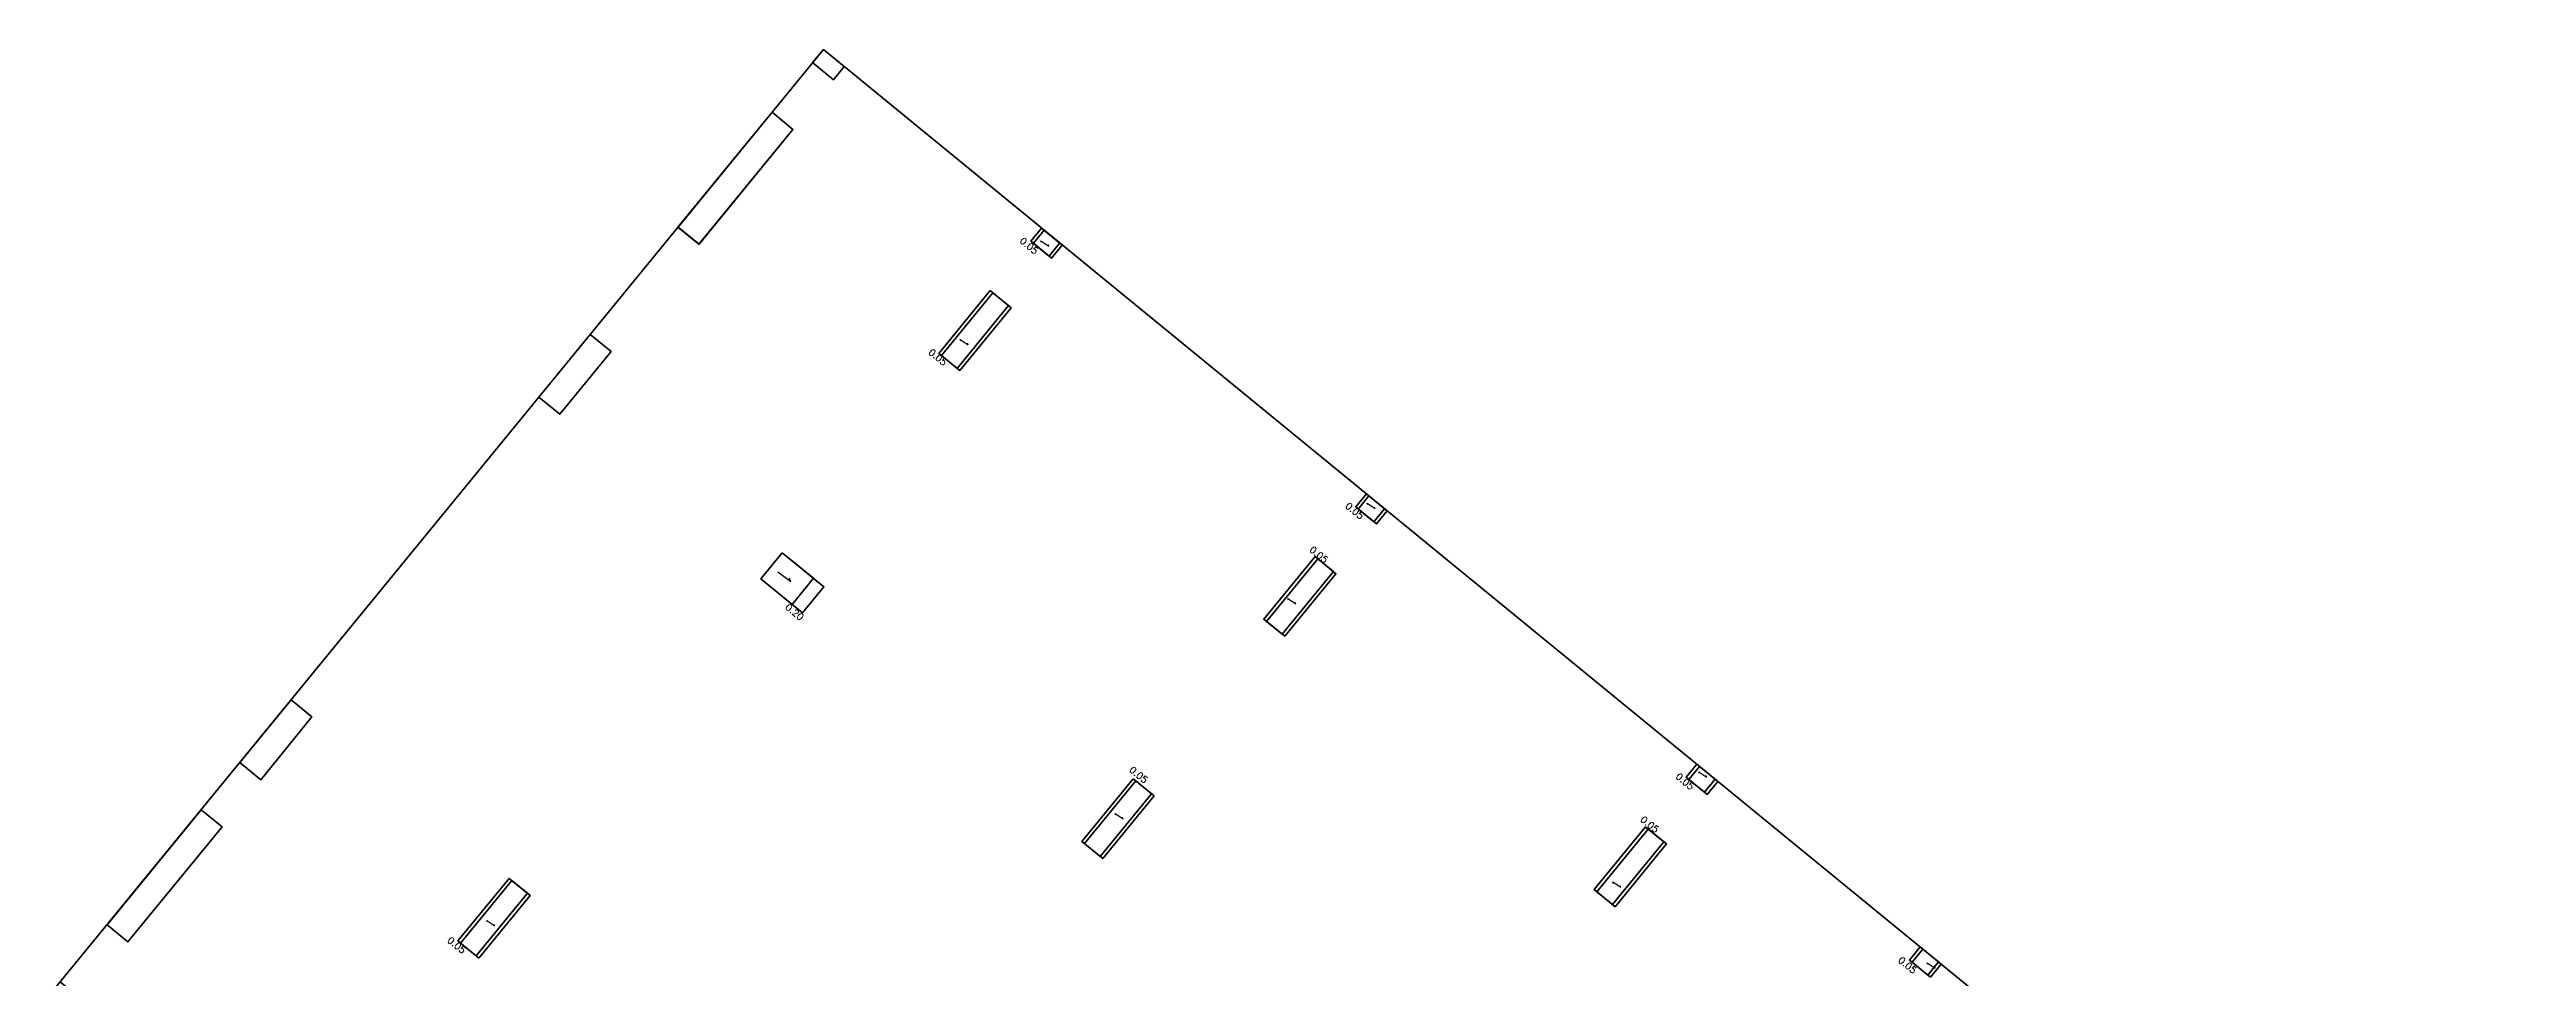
# Model space of a CAD drawing. Header units: metres. Extents: x 7512579.7 to 7512619.5, y 4691706.3 to 4691746.3.
# Drawn here: x 7512579.66 to 7512616.36, y 4691732.49 to 4691746.25 of the extents above; entities that cross this region are included whole.
import ezdxf

# ---------------------------------------------------------------- set-up
doc = ezdxf.new("R2010")
doc.units = ezdxf.units.M
doc.layers.add('2D Drafting - General_Pen_No__8', color=7, linetype='Continuous', lineweight=35, true_color=0xa80f02)
doc.layers.add('A - Shtyllat polyline_Pen_No__8', color=7, linetype='Continuous', lineweight=35, true_color=0xa80f02)
doc.layers.add('A - Pllaka themelit polyline_Pen_No__38', color=30, linetype='Continuous', lineweight=35)
doc.styles.get("Standard").update_dxf_attribs({"font": 'simplex.shx'})
doc.dimstyles.get("Standard").update_dxf_attribs({"dimtxt": 1, "dimasz": 0.18, "dimexe": 0.18, "dimexo": 0.0625, "dimgap": 0.09, "dimtad": 0, "dimzin": 0, "dimdsep": 46, "dimtxsty": 'Standard', "dimcen": 0.09, "dimse1": 1, "dimse2": 1, "dimsd1": 1, "dimsd2": 1, "dimadec": 0, "dimazin": 0, "dimtfac": 1, "dimtofl": 0, "dimtmove": 0, "dimatfit": 3, "dimfxl": 1, "dimtolj": 1, "dimtzin": 0, "dimarcsym": 0})

# ---------------------------------------------------------------- blocks, each defined once
blk = doc.blocks.new('betimi')
at = {"layer": 'A - Shtyllat polyline_Pen_No__8', "color": 14, "linetype": 'Continuous', "lineweight": 35, "true_color": 0xa80f02}
for points in [[(7512591.126, 4691746.25), (7512591.435, 4691745.997), (7512591.277, 4691745.804), (7512590.967, 4691746.057)], [(7512588.972, 4691743.619), (7512589.282, 4691743.366), (7512590.675, 4691745.068), (7512590.366, 4691745.322)], [(7512594.357, 4691743.606), (7512594.666, 4691743.353), (7512594.508, 4691743.16), (7512594.198, 4691743.413)], [(7512593.597, 4691742.678), (7512593.906, 4691742.424), (7512593.146, 4691741.496), (7512592.837, 4691741.749)], [(7512587.221, 4691740.847), (7512586.911, 4691741.1), (7512587.671, 4691742.029), (7512587.981, 4691741.776)], [(7512599.17, 4691739.667), (7512599.48, 4691739.414), (7512599.322, 4691739.221), (7512599.012, 4691739.474)], [(7512590.517, 4691738.796), (7512591.134, 4691738.291), (7512590.817, 4691737.904), (7512590.2, 4691738.409)], [(7512598.41, 4691738.739), (7512598.72, 4691738.485), (7512597.96, 4691737.557), (7512597.651, 4691737.81)], [(7512582.791, 4691735.433), (7512582.481, 4691735.687), (7512583.241, 4691736.615), (7512583.551, 4691736.362)], [(7512604.065, 4691735.662), (7512604.375, 4691735.408), (7512604.217, 4691735.215), (7512603.907, 4691735.468)], [(7512595.716, 4691735.446), (7512596.025, 4691735.192), (7512595.265, 4691734.264), (7512594.956, 4691734.517)], [(7512580.515, 4691733.284), (7512580.824, 4691733.03), (7512582.218, 4691734.733), (7512581.908, 4691734.986)], [(7512603.305, 4691734.733), (7512603.615, 4691734.48), (7512602.855, 4691733.551), (7512602.545, 4691733.804)], [(7512586.022, 4691732.789), (7512585.712, 4691733.043), (7512586.472, 4691733.971), (7512586.782, 4691733.718)], [(7512607.374, 4691732.954), (7512607.683, 4691732.701), (7512607.525, 4691732.508), (7512607.216, 4691732.761)], [(7512579.821, 4691732.436), (7512580.131, 4691732.183), (7512579.973, 4691731.989), (7512579.663, 4691732.243)], [(7512606.614, 4691732.026), (7512606.923, 4691731.772), (7512606.163, 4691730.844), (7512605.854, 4691731.097)], [(7512583.746, 4691730.64), (7512584.055, 4691730.386), (7512584.815, 4691731.315), (7512584.506, 4691731.568)], [(7512600.257, 4691730.179), (7512599.638, 4691730.685), (7512599.955, 4691731.072), (7512600.574, 4691730.566)], [(7512591.265, 4691730.049), (7512591.576, 4691729.795), (7512590.816, 4691728.866), (7512590.505, 4691729.12)], [(7512583.052, 4691729.792), (7512583.362, 4691729.539), (7512583.204, 4691729.345), (7512582.894, 4691729.599)], [(7512594.618, 4691728.972), (7512590.635, 4691724.104), (7512593.343, 4691721.888), (7512595.272, 4691724.244), (7512598.096, 4691721.933), (7512600.155, 4691724.448), (7512599.961, 4691724.606), (7512598.061, 4691722.285), (7512595.43, 4691724.438), (7512597.327, 4691726.756), (7512597.133, 4691726.914), (7512593.308, 4691722.24), (7512590.986, 4691724.14), (7512594.811, 4691728.814)], [(7512612.022, 4691729.151), (7512612.331, 4691728.897), (7512612.173, 4691728.704), (7512611.864, 4691728.957)], [(7512603.43, 4691727.582), (7512602.734, 4691728.152), (7512603.052, 4691728.541), (7512603.748, 4691727.971)], [(7512611.262, 4691728.222), (7512611.571, 4691727.969), (7512610.812, 4691727.04), (7512610.502, 4691727.293)], [(7512588.85, 4691726.463), (7512588.54, 4691726.716), (7512589.3, 4691727.645), (7512589.61, 4691727.392)], [(7512615.272, 4691726.491), (7512615.582, 4691726.238), (7512615.424, 4691726.044), (7512615.114, 4691726.297)], [(7512587.847, 4691725.869), (7512588.156, 4691725.616), (7512587.998, 4691725.422), (7512587.688, 4691725.675)], [(7512613.429, 4691723.606), (7512613.119, 4691723.86), (7512614.512, 4691725.562), (7512614.822, 4691725.309)], [(7512608.078, 4691723.779), (7512607.382, 4691724.349), (7512607.698, 4691724.736), (7512608.395, 4691724.166)], [(7512590.881, 4691721.475), (7512590.571, 4691721.728), (7512591.331, 4691722.657), (7512591.641, 4691722.404)], [(7512611.818, 4691722.269), (7512612.127, 4691722.016), (7512611.367, 4691721.087), (7512611.058, 4691721.341)], [(7512588.873, 4691719.022), (7512588.564, 4691719.275), (7512589.577, 4691720.513), (7512589.887, 4691720.26)], [(7512603.329, 4691720.502), (7512604.567, 4691719.489), (7512604.821, 4691719.798), (7512603.582, 4691720.811)], [(7512594.427, 4691720.124), (7512594.737, 4691719.871), (7512593.977, 4691718.942), (7512593.667, 4691719.195)], [(7512588.253, 4691718.263), (7512587.943, 4691718.517), (7512588.102, 4691718.71), (7512588.411, 4691718.457)], [(7512591.969, 4691716.489), (7512591.66, 4691716.742), (7512592.419, 4691717.671), (7512592.729, 4691717.417)], [(7512607.959, 4691717.553), (7512608.268, 4691717.3), (7512607.508, 4691716.371), (7512607.199, 4691716.625)], [(7512591.039, 4691715.983), (7512591.348, 4691715.73), (7512591.507, 4691715.924), (7512591.197, 4691716.177)], [(7512599.535, 4691715.944), (7512599.844, 4691715.691), (7512599.084, 4691714.762), (7512598.775, 4691715.015)], [(7512608.75, 4691715.678), (7512609.06, 4691715.425), (7512607.666, 4691713.722), (7512607.357, 4691713.976)], [(7512597.077, 4691712.309), (7512596.767, 4691712.562), (7512597.527, 4691713.491), (7512597.837, 4691713.237)], [(7512596.615, 4691711.744), (7512596.305, 4691711.997), (7512596.147, 4691711.804), (7512596.456, 4691711.55)], [(7512605.184, 4691711.321), (7512605.494, 4691711.068), (7512604.734, 4691710.139), (7512604.424, 4691710.392)], [(7512603.81, 4691709.642), (7512604.12, 4691709.388), (7512602.726, 4691707.686), (7512602.417, 4691707.939)], [(7512602.264, 4691707.121), (7512601.954, 4691707.374), (7512601.796, 4691707.181), (7512602.106, 4691706.927)]]:
    blk.add_lwpolyline(points, close=True, dxfattribs=at)
blk.add_lwpolyline([(7512597.2, 4691726.601), (7512599.831, 4691724.448)], dxfattribs=at)
blk = doc.blocks.new('*D95')
at = {"layer": 'Defpoints', "color": 0, "transparency": 16777216}
for p in [(7512585.712, 4691733.042), (7512585.714, 4691732.965), (7512585.751, 4691733.011)]:
    blk.add_point(p, dxfattribs=at)
at = {"color": 0, "transparency": 16777216, "insert": (7512585.694, 4691732.981), "char_height": 0.1, "attachment_point": 5, "rotation": 320.7109}
blk.add_mtext('\\A1;0.05', dxfattribs=at)
blk = doc.blocks.new('*D96')
at = {"layer": 'Defpoints', "color": 0, "transparency": 16777216}
for p in [(7512590.665, 4691738.029), (7512590.777, 4691737.854), (7512590.817, 4691737.904)]:
    blk.add_point(p, dxfattribs=at)
at = {"color": 0, "transparency": 16777216, "insert": (7512590.7, 4691737.917), "char_height": 0.1, "attachment_point": 5, "rotation": 320.7046}
blk.add_mtext('\\A1;0.20', dxfattribs=at)
blk = doc.blocks.new('*D97')
at = {"layer": 'Defpoints', "color": 0, "transparency": 16777216}
for p in [(7512592.837, 4691741.749), (7512592.841, 4691741.675), (7512592.876, 4691741.717)]:
    blk.add_point(p, dxfattribs=at)
at = {"color": 0, "transparency": 16777216, "insert": (7512592.822, 4691741.691), "char_height": 0.1, "attachment_point": 5, "rotation": 320.7059}
blk.add_mtext('\\A1;0.05', dxfattribs=at)
blk = doc.blocks.new('*D98')
at = {"layer": 'Defpoints', "color": 0, "transparency": 16777216}
for p in [(7512594.193, 4691743.327), (7512594.199, 4691743.413), (7512594.237, 4691743.381)]:
    blk.add_point(p, dxfattribs=at)
at = {"color": 0, "transparency": 16777216, "insert": (7512594.174, 4691743.343), "char_height": 0.1, "attachment_point": 5, "rotation": 320.7059}
blk.add_mtext('\\A1;0.05', dxfattribs=at)
blk = doc.blocks.new('*D99')
at = {"layer": 'Defpoints', "color": 0, "transparency": 16777216}
for p in [(7512599.012, 4691739.474), (7512599.016, 4691739.4), (7512599.051, 4691739.442)]:
    blk.add_point(p, dxfattribs=at)
at = {"color": 0, "transparency": 16777216, "insert": (7512598.997, 4691739.416), "char_height": 0.1, "attachment_point": 5, "rotation": 320.7059}
blk.add_mtext('\\A1;0.05', dxfattribs=at)
blk = doc.blocks.new('*D100')
at = {"layer": 'Defpoints', "color": 0, "transparency": 16777216}
for p in [(7512598.411, 4691738.738), (7512598.449, 4691738.707), (7512598.485, 4691738.751)]:
    blk.add_point(p, dxfattribs=at)
at = {"color": 0, "transparency": 16777216, "insert": (7512598.466, 4691738.767), "char_height": 0.1, "attachment_point": 5, "rotation": 320.711}
blk.add_mtext('\\A1;0.05', dxfattribs=at)
blk = doc.blocks.new('*D101')
at = {"layer": 'Defpoints', "color": 0, "transparency": 16777216}
for p in [(7512595.716, 4691735.445), (7512595.754, 4691735.414), (7512595.816, 4691735.489)]:
    blk.add_point(p, dxfattribs=at)
at = {"color": 0, "transparency": 16777216, "insert": (7512595.797, 4691735.505), "char_height": 0.1, "attachment_point": 5, "rotation": 320.7059}
blk.add_mtext('\\A1;0.05', dxfattribs=at)
blk = doc.blocks.new('*D102')
at = {"layer": 'Defpoints', "color": 0, "transparency": 16777216}
for p in [(7512603.306, 4691734.733), (7512603.344, 4691734.701), (7512603.388, 4691734.754)]:
    blk.add_point(p, dxfattribs=at)
at = {"color": 0, "transparency": 16777216, "insert": (7512603.368, 4691734.77), "char_height": 0.1, "attachment_point": 5, "rotation": 320.711}
blk.add_mtext('\\A1;0.05', dxfattribs=at)
blk = doc.blocks.new('*D103')
at = {"layer": 'Defpoints', "color": 0, "transparency": 16777216}
for p in [(7512603.907, 4691735.468), (7512603.909, 4691735.392), (7512603.946, 4691735.437)]:
    blk.add_point(p, dxfattribs=at)
at = {"color": 0, "transparency": 16777216, "insert": (7512603.89, 4691735.408), "char_height": 0.1, "attachment_point": 5, "rotation": 320.7059}
blk.add_mtext('\\A1;0.05', dxfattribs=at)
blk = doc.blocks.new('*D105')
at = {"layer": 'Defpoints', "color": 0, "transparency": 16777216}
for p in [(7512607.167, 4691732.7), (7512607.216, 4691732.761), (7512607.254, 4691732.729)]:
    blk.add_point(p, dxfattribs=at)
at = {"color": 0, "transparency": 16777216, "insert": (7512607.186, 4691732.685), "char_height": 0.1, "attachment_point": 5, "rotation": 320.7059}
blk.add_mtext('\\A1;0.05', dxfattribs=at)

msp = doc.modelspace()

# ---------------------------------------------------------------- linework, layer by layer
at = {"flags": 128}
for points in [[(7512594.357, 4691743.392), (7512594.347, 4691743.417), (7512594.466, 4691743.337), (7512594.454, 4691743.361)], [(7512593.163, 4691741.929), (7512593.153, 4691741.954), (7512593.272, 4691741.875), (7512593.26, 4691741.898)], [(7512599.191, 4691739.503), (7512599.181, 4691739.528), (7512599.3, 4691739.449), (7512599.289, 4691739.472)], [(7512590.451, 4691738.51), (7512590.643, 4691738.37), (7512590.627, 4691738.417)], [(7512598.015, 4691738.094), (7512598.005, 4691738.118), (7512598.124, 4691738.039), (7512598.112, 4691738.062)], [(7512604.104, 4691735.526), (7512604.094, 4691735.551), (7512604.213, 4691735.472), (7512604.201, 4691735.495)], [(7512595.459, 4691734.905), (7512595.449, 4691734.93), (7512595.568, 4691734.851), (7512595.557, 4691734.874)], [(7512602.83, 4691733.892), (7512602.82, 4691733.917), (7512602.939, 4691733.838), (7512602.927, 4691733.861)], [(7512586.15, 4691733.321), (7512586.14, 4691733.345), (7512586.259, 4691733.266), (7512586.248, 4691733.289)], [(7512607.489, 4691732.696), (7512607.479, 4691732.721), (7512607.598, 4691732.641), (7512607.587, 4691732.665)]]:
    msp.add_lwpolyline(points, dxfattribs=at)
at = {"layer": '2D Drafting - General_Pen_No__8', "color": 3, "linetype": 'Continuous', "lineweight": 35, "flags": 128}
for points in [[(7512591.277, 4691745.804), (7512590.967, 4691746.057), (7512591.126, 4691746.25), (7512591.435, 4691745.997)], [(7512590.366, 4691745.322), (7512590.675, 4691745.068), (7512589.284, 4691743.368), (7512588.974, 4691743.621)], [(7512594.469, 4691743.191), (7512594.237, 4691743.381), (7512594.395, 4691743.575), (7512594.628, 4691743.385)], [(7512593.636, 4691742.646), (7512593.868, 4691742.456), (7512593.108, 4691741.527), (7512592.876, 4691741.717)], [(7512587.671, 4691742.029), (7512587.981, 4691741.776), (7512587.221, 4691740.847), (7512586.911, 4691741.1)], [(7512599.283, 4691739.252), (7512599.051, 4691739.442), (7512599.209, 4691739.636), (7512599.441, 4691739.446)], [(7512590.517, 4691738.796), (7512590.981, 4691738.416), (7512590.665, 4691738.029), (7512590.2, 4691738.409)], [(7512598.449, 4691738.707), (7512598.681, 4691738.517), (7512597.921, 4691737.588), (7512597.689, 4691737.778)], [(7512583.241, 4691736.615), (7512583.551, 4691736.362), (7512582.791, 4691735.433), (7512582.481, 4691735.687)], [(7512604.178, 4691735.247), (7512603.946, 4691735.437), (7512604.104, 4691735.63), (7512604.336, 4691735.44)], [(7512595.754, 4691735.414), (7512595.987, 4691735.224), (7512595.227, 4691734.295), (7512594.995, 4691734.485)], [(7512581.908, 4691734.986), (7512582.218, 4691734.733), (7512580.824, 4691733.03), (7512580.515, 4691733.284)], [(7512603.344, 4691734.701), (7512603.576, 4691734.511), (7512602.816, 4691733.583), (7512602.584, 4691733.773)], [(7512586.511, 4691733.939), (7512586.743, 4691733.75), (7512585.983, 4691732.821), (7512585.751, 4691733.011)], [(7512607.486, 4691732.539), (7512607.254, 4691732.729), (7512607.413, 4691732.923), (7512607.645, 4691732.733)]]:
    msp.add_lwpolyline(points, close=True, dxfattribs=at)
at = {"layer": 'A - Pllaka themelit polyline_Pen_No__38', "color": 30, "linetype": 'Continuous', "lineweight": 35}
msp.add_lwpolyline([(7512579.663, 4691732.243), (7512590.576, 4691723.313), (7512587.169, 4691719.15), (7512602.88, 4691706.294), (7512610.277, 4691715.333), (7512608.884, 4691716.473), (7512616.356, 4691725.604), (7512591.126, 4691746.25)], close=True, dxfattribs=at)
msp.add_lwpolyline([(7512579.663, 4691732.243), (7512590.576, 4691723.313), (7512587.169, 4691719.15), (7512602.88, 4691706.294), (7512610.277, 4691715.333), (7512608.884, 4691716.473), (7512616.356, 4691725.604), (7512591.126, 4691746.25)], close=True, dxfattribs=at)

# ---------------------------------------------------------------- block references
at = {"color": 3}
msp.add_blockref('betimi', (0, 0), dxfattribs=at)

# ---------------------------------------------------------------- dimensions: what is measured, and where the dimension line sits
for base, p1, p2, angle, picture, middle in [((7512594.193, 4691743.327), (7512594.199, 4691743.413), (7512594.237, 4691743.381), 320.7059, '*D98', (7512594.174, 4691743.343)), ((7512592.841, 4691741.675), (7512592.837, 4691741.749), (7512592.876, 4691741.717), 320.7059, '*D97', (7512592.822, 4691741.691)), ((7512599.016, 4691739.4), (7512599.012, 4691739.474), (7512599.051, 4691739.442), 320.7059, '*D99', (7512598.997, 4691739.416)), ((7512598.485, 4691738.751), (7512598.411, 4691738.738), (7512598.449, 4691738.707), 320.711, '*D100', (7512598.466, 4691738.767)), ((7512590.777, 4691737.854), (7512590.665, 4691738.029), (7512590.817, 4691737.904), 320.7046, '*D96', (7512590.7, 4691737.917)), ((7512595.816, 4691735.489), (7512595.716, 4691735.445), (7512595.754, 4691735.414), 320.7059, '*D101', (7512595.797, 4691735.505)), ((7512603.909, 4691735.392), (7512603.907, 4691735.468), (7512603.946, 4691735.437), 320.7059, '*D103', (7512603.89, 4691735.408)), ((7512603.388, 4691734.754), (7512603.306, 4691734.733), (7512603.344, 4691734.701), 320.711, '*D102', (7512603.368, 4691734.77)), ((7512585.714, 4691732.965), (7512585.712, 4691733.042), (7512585.751, 4691733.011), 320.7109, '*D95', (7512585.694, 4691732.981)), ((7512607.167, 4691732.7), (7512607.254, 4691732.729), (7512607.216, 4691732.761), 140.7059, '*D105', (7512607.186, 4691732.685))]:
    dim = msp.add_linear_dim(base=base, p1=p1, p2=p2, angle=angle, dimstyle='Standard', override={"dimscale": 0.2, "dimtxt": 0.5})
    dim.commit()
    dim.dimension.update_dxf_attribs({"geometry": picture, "text_midpoint": middle, "dimtype": 161})

doc.saveas('drawing.dxf')
